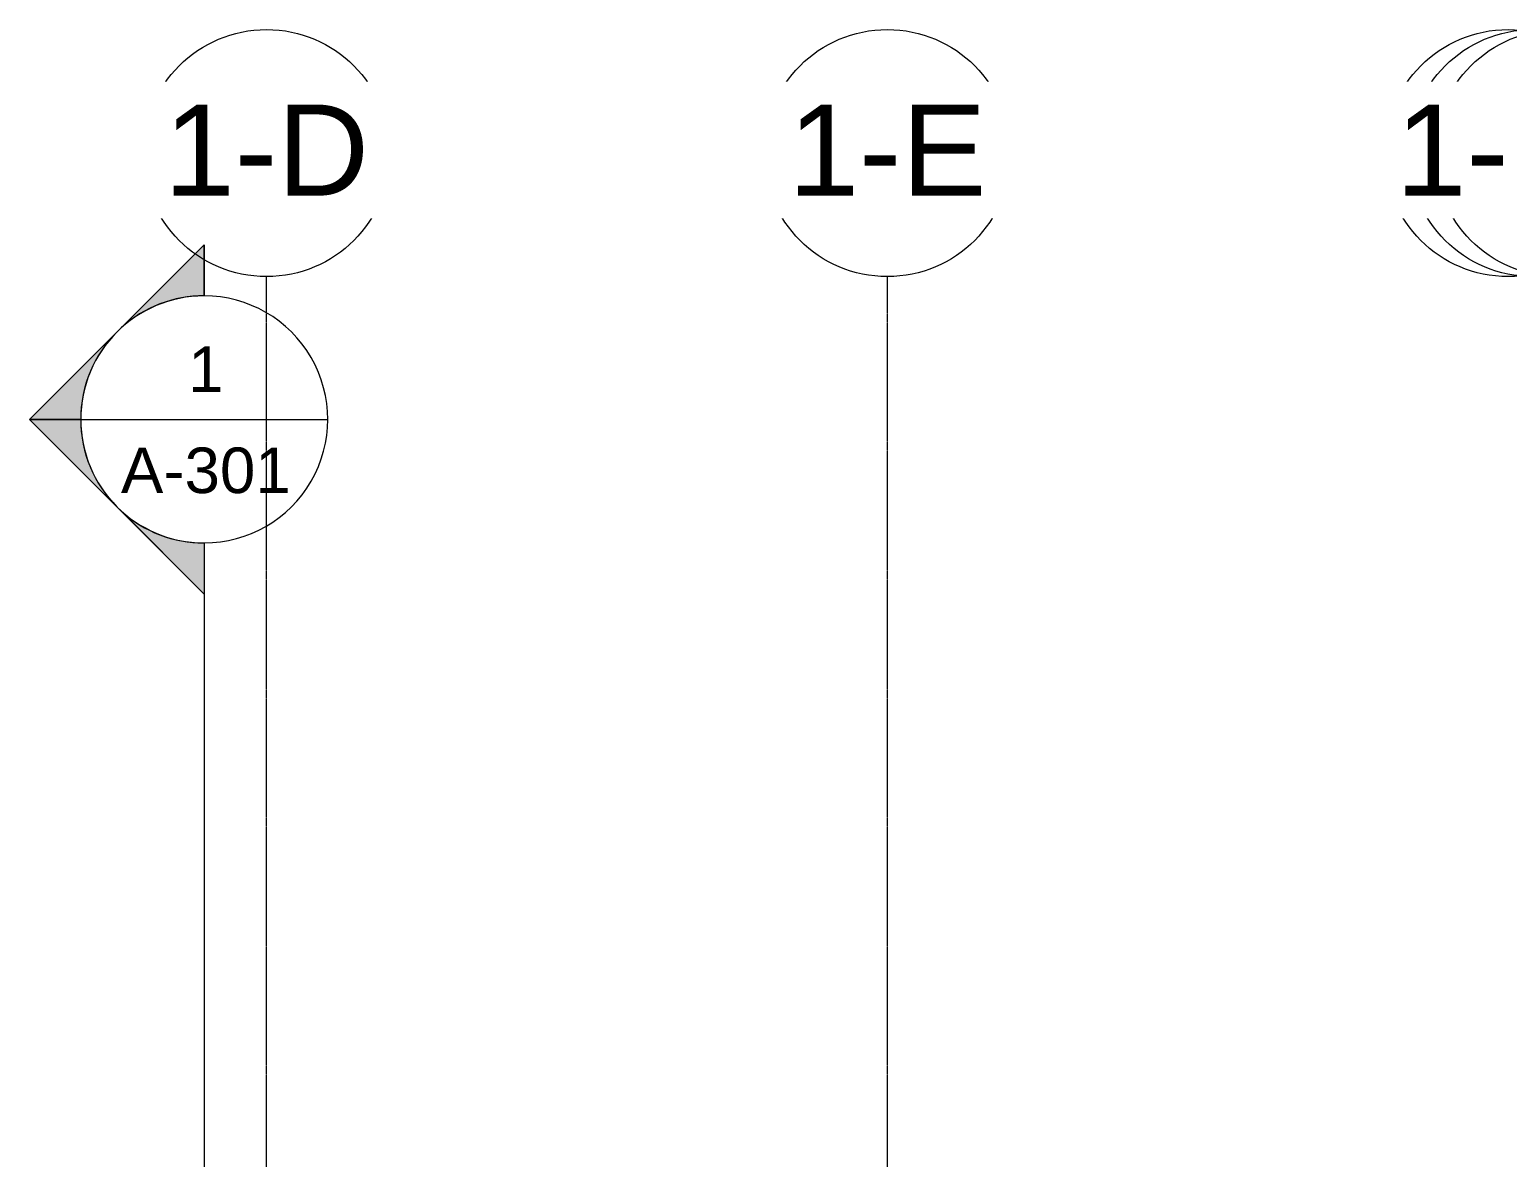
# Model space of a CAD drawing. Header units: inches. Extents: x -23034 to -8288, y -132 to 853.
# Drawn here: x -21718 to -21144, y 306 to 745 of the extents above; entities that cross this region are included whole.
import ezdxf

# ---------------------------------------------------------------- set-up
doc = ezdxf.new("R2010")
doc.units = ezdxf.units.IN
doc.header["$MEASUREMENT"] = 0
doc.linetypes.add('Grid Line 1_2_', pattern=[0.8749999999999999, 0.4999999999999999, -0.125, 0.125, -0.125])
for name, color, linetype, lineweight in [('G-ANNO-SYMB', 111, 'Continuous', 9), ('S-GRID', 1, 'Continuous', 9), ('S-GRID-IDEN', 1, 'Continuous', 9)]:
    doc.layers.add(name, color=color, linetype=linetype, lineweight=lineweight)
doc.styles.add('Arial', font='arial.ttf', dxfattribs={"height": 35.40718562874248})
doc.styles.add('Arial_1', font='arial.ttf', dxfattribs={"height": 17.70359281437124})

# ---------------------------------------------------------------- blocks, each defined once
blk = doc.blocks.new('Grid - Grid Head - Circle-14747-Section 15')
at = {"layer": 'S-GRID-IDEN'}
blk.add_circle((-21143.80281039637, 696.6588239577899), 48, dxfattribs=at)
blk = doc.blocks.new('Section - Section Head - Filled-1526-Section 15')
at = {"layer": 'G-ANNO-SYMB'}
h = blk.add_hatch(color=256, dxfattribs=at)
edge = h.paths.add_edge_path(flags=0)
edge.add_arc((-22069.38845523002, 593.1570754422742), 48.06247118192713, 89.99999999999989, 132.0783950246226, ccw=False)
edge.add_line((-22069.38845523002, 641.2195466242014), (-22069.38845523002, 661.0393264361825))
edge.add_line((-22069.38845523002, 661.0393264361825), (-22101.59736594329, 628.8304157229086))
h = blk.add_hatch(color=256, dxfattribs=at)
edge = h.paths.add_edge_path(flags=0)
edge.add_line((-22103.32958072698, 627.0982009392283), (-22137.27070622393, 593.1570754422742))
edge.add_line((-22137.27070622393, 593.1570754422742), (-22117.38845523002, 593.157075442274))
edge.add_arc((-22069.38845523002, 593.1570754422735), 48.00000000000296, 135, 179.9999999999997, ccw=False)
h = blk.add_hatch(color=256, dxfattribs=at)
edge = h.paths.add_edge_path(flags=0)
edge.add_arc((-22069.38845523002, 593.157075442274), 47.99999999999977, 180.0000000000001, 224.9999999999984, ccw=False)
edge.add_line((-22117.38845523002, 593.1570754422742), (-22137.27070622393, 593.1570754422743))
edge.add_line((-22137.27070622393, 593.1570754422743), (-22103.32958072698, 559.21594994532))
h = blk.add_hatch(color=256, dxfattribs=at)
edge = h.paths.add_edge_path(flags=0)
edge.add_line((-22101.59736594329, 557.4837351616393), (-22069.38845523002, 525.2748244483652))
edge.add_line((-22069.38845523002, 525.2748244483652), (-22069.38845523002, 545.0946042603463))
edge.add_arc((-22069.38845523002, 593.1570754422737), 48.06247118192778, 227.9216049753765, 270, ccw=False)
for p, q in [((-22137.27070622393, 593.1570754422743), (-22069.38845523002, 661.0393264361825)), ((-22101.59736594329, 628.8304157229086), (-22069.38845523002, 661.0393264361825)), ((-22069.38845523002, 641.157075442274), (-22069.38845523002, 661.0393264361825)), ((-22069.38845523002, 661.0393264361825), (-22069.38845523002, 641.2195466242014)), ((-22137.27070622393, 593.1570754422742), (-22103.32958072698, 627.0982009392283)), ((-22137.27070622393, 593.1570754422743), (-22069.38845523002, 525.2748244483656)), ((-22117.38845523002, 593.157075442274), (-22137.27070622393, 593.1570754422742)), ((-22103.32958072698, 559.21594994532), (-22137.27070622393, 593.1570754422743)), ((-22137.27070622393, 593.1570754422743), (-22117.38845523002, 593.1570754422742)), ((-22069.38845523002, 525.2748244483652), (-22101.59736594329, 557.4837351616393)), ((-22069.38845523002, 545.157075442274), (-22069.38845523002, 525.2748244483656)), ((-22069.38845523002, 545.0946042603463), (-22069.38845523002, 525.2748244483652))]:
    blk.add_line(p, q, dxfattribs=at)
for centre, radius, start, end in [((-22069.38845523002, 593.157075442274), 47.99999999999989, 89.99999999999987, 269.9999999999995), ((-22069.38845523002, 593.1570754422742), 48.06247118192713, 89.99999999999953, 132.0783950246223), ((-22069.38845523002, 593.157075442274), 47.99999999999994, 269.9999999999996, 89.99999999999993), ((-22069.38845523002, 593.1570754422735), 48.00000000000296, 134.9999999999997, 179.9999999999993), ((-22069.38845523002, 593.157075442274), 47.99999999999977, 179.9999999999997, 224.999999999998), ((-22069.38845523002, 593.1570754422737), 48.06247118192778, 227.9216049753762, 269.9999999999996)]:
    blk.add_arc(centre, radius, start, end, dxfattribs=at)

msp = doc.modelspace()

# ---------------------------------------------------------------- linework, layer by layer
at = {"layer": 'G-ANNO-SYMB'}
for p, q in [((-21698.52260997757, 593.157075442274), (-21602.52260997757, 593.157075442274)), ((-21650.52260997759, 545.1570754422745), (-21650.52260997759, -54.81696767603199))]:
    msp.add_line(p, q, dxfattribs=at)
at = {"layer": 'S-GRID', "linetype": 'Grid Line 1_2_'}
for p, q in [((-21626.30281039639, -132), (-21626.30281039639, 648.6588239577904)), ((-21626.30281039638, -132), (-21626.30281039638, 648.6588239577904)), ((-21385.05281039638, -132), (-21385.05281039638, 648.6588239577904)), ((-21385.05281039638, -132), (-21385.05281039638, 648.6588239577904))]:
    msp.add_line(p, q, dxfattribs=at)

# ---------------------------------------------------------------- block references
at = {"layer": 'G-ANNO-SYMB'}
msp.add_blockref('Section - Section Head - Filled-1526-Section 15', (418.8658452524641, 0), dxfattribs=at)
at = {"layer": 'S-GRID-IDEN'}
for p in [(-482.4999999999881, 0), (-241.2499999999872, 0), (0, 0)]:
    msp.add_blockref('Grid - Grid Head - Circle-14747-Section 15', p, dxfattribs=at)

# ---------------------------------------------------------------- texts
at = {"layer": 'G-ANNO-SYMB', "char_height": 17.70359281437124, "attachment_point": 2, "line_spacing_factor": 0.9385317878468563, "style": 'Arial_1'}
for s, insert, width in [('1', (-21649.90787001569, 621.4953245809786), 16.41599999999998), ('A-301', (-21649.9078700157, 582.222836202313), 78.62399999999991)]:
    msp.add_mtext(s, dxfattribs=dict(at, insert=insert, width=width))

# ---------------------------------------------------------------- next in the draw order: texts
at = {"layer": 'S-GRID-IDEN', "char_height": 35.40718562874248, "width": 85.10399999999991, "attachment_point": 2, "line_spacing_factor": 0.9385317878468563, "style": 'Arial', "bg_fill": 3, "box_fill_scale": 1.25, "bg_fill_color": 0, "bg_fill_transparency": 0}
for s, insert in [('3-6', (-21626.31203769844, 715.5325608676554)), ('3-7', (-21385.06203769844, 715.5325608676554)), ('3-8', (-21143.81203769844, 715.5325608676554))]:
    msp.add_mtext(s, dxfattribs=dict(at, insert=insert))

# ---------------------------------------------------------------- next in the draw order: block references
at = {"layer": 'S-GRID-IDEN'}
for p in [(-482.4999999999881, 0), (-241.2499999999872, 0), (9.500000000047292, 0)]:
    msp.add_blockref('Grid - Grid Head - Circle-14747-Section 15', p, dxfattribs=at)

# ---------------------------------------------------------------- next in the draw order: texts
at = {"layer": 'S-GRID-IDEN', "char_height": 35.40718562874248, "attachment_point": 2, "line_spacing_factor": 0.9385317878468563, "style": 'Arial', "bg_fill": 3, "box_fill_scale": 1.25, "bg_fill_color": 0, "bg_fill_transparency": 0}
for s, insert, width in [('1-D', (-21626.31203769844, 715.5325608676554), 94.60799999999989), ('1-E', (-21385.06203769844, 715.5325608676554), 91.5839999999999), ('1-F', (-21134.3120376984, 715.5325608676554), 88.1279999999999)]:
    msp.add_mtext(s, dxfattribs=dict(at, insert=insert, width=width))

# ---------------------------------------------------------------- next in the draw order: block references
at = {"layer": 'S-GRID-IDEN'}
msp.add_blockref('Grid - Grid Head - Circle-14747-Section 15', (19.50000000004911, 0), dxfattribs=at)

# ---------------------------------------------------------------- next in the draw order: texts
at = {"layer": 'S-GRID-IDEN', "insert": (-21124.3120376984, 715.5325608676554), "char_height": 35.40718562874248, "width": 150.3359999999998, "attachment_point": 2, "line_spacing_factor": 0.9385317878468563, "style": 'Arial', "bg_fill": 3, "box_fill_scale": 1.25, "bg_fill_color": 0, "bg_fill_transparency": 0}
msp.add_mtext('1-F.G', dxfattribs=at)

doc.saveas('drawing.dxf')
